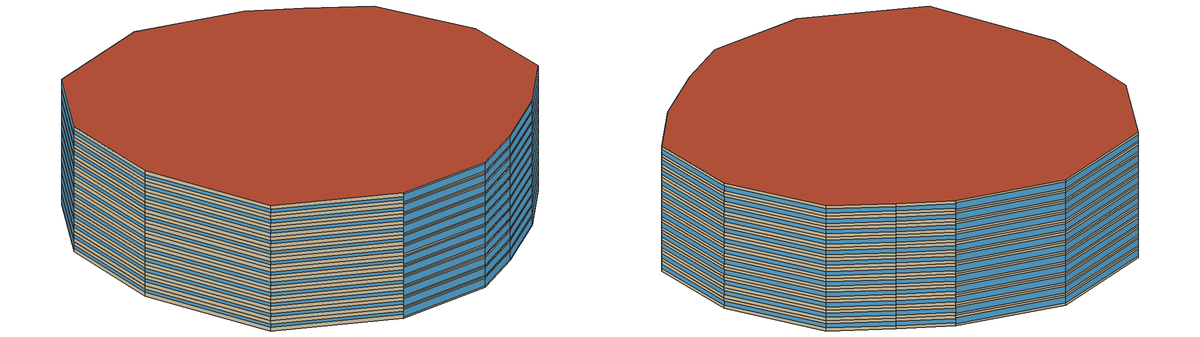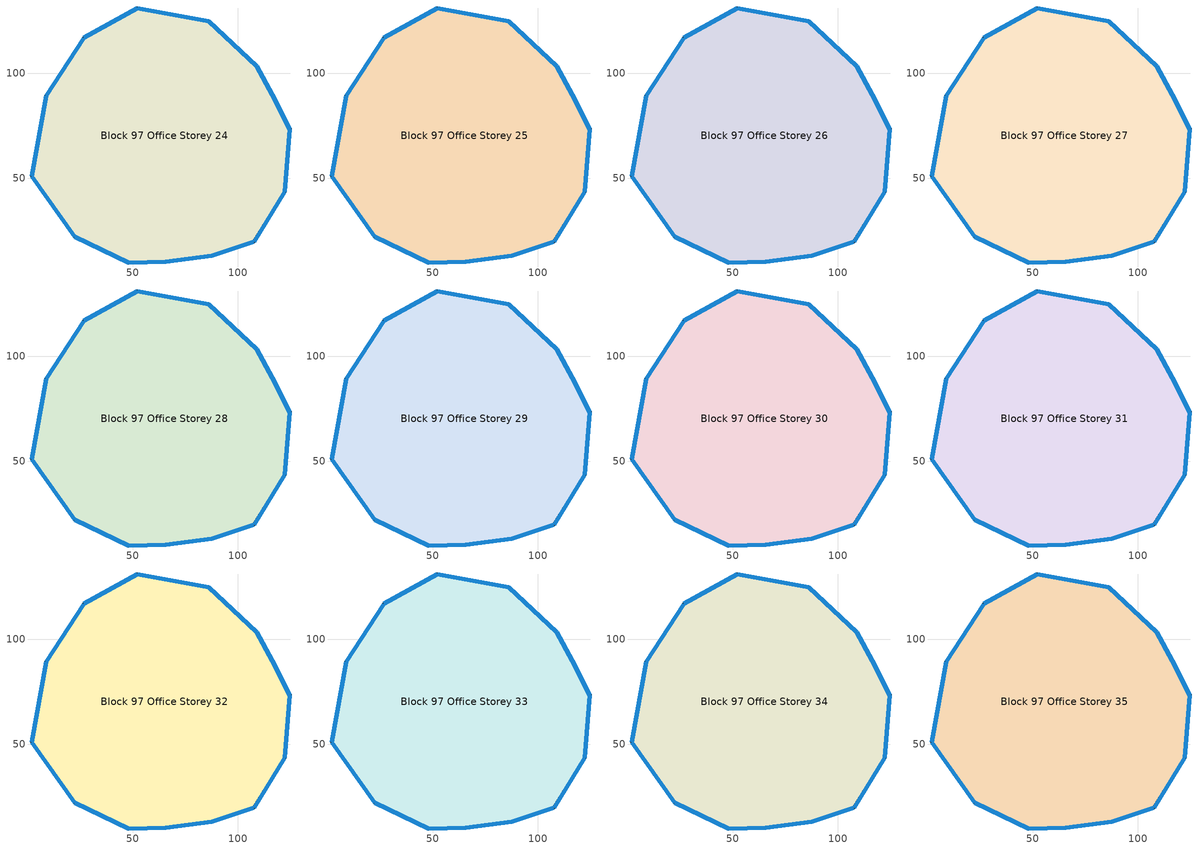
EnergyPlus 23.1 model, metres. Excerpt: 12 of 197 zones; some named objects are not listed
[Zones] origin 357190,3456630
Block 97 Office Storey 24
 floor outside (Project Floor): 108.83,103.22 116.36,89.59 124.72,73.29 122.22,43.61 107.61,19.86 87.51,13.15 65.66,10.23 48.03,9.81 22.47,22.13 1.9,50.9 9,89.27 26.71,116.64 52.15,130.82 86.07,124.59 z71.88
 wall outside (Project Wall): 52.15,130.82 26.71,116.64 9,89.27 1.9,50.9 22.47,22.13 48.03,9.81 65.66,10.23 87.51,13.15 107.61,19.86 122.22,43.61 124.72,73.29 116.36,89.59 108.83,103.22 86.07,124.59 52.15,130.82 z71.88:74.87
 window (Office_north_window_construction): 52.13,130.81 26.72,116.65 / 108.82,103.23 86.08,124.58 / 86.05,124.6 52.16,130.81 z72.48:74.27
 window (Office_west_window_construction): 26.7,116.63 9.01,89.29 / 9,89.25 1.91,50.92 / 1.92,50.88 22.46,22.14 z72.93:73.82
 window (Office_south_window_construction): 22.48,22.12 48.01,9.81 / 48.03,9.81 65.65,10.23 / 65.67,10.23 87.5,13.15 / 87.52,13.15 107.6,19.86 z72.33:74.42
 window (Office_east_window_construction): 107.61,19.88 122.21,43.6 / 122.22,43.63 124.72,73.28 / 124.71,73.3 116.37,89.58 / 116.36,89.6 108.84,103.21 z72.78:73.97
 roof outside (Project Ceiling): 107.61,19.86 122.22,43.61 124.72,73.29 116.36,89.59 108.83,103.22 86.07,124.59 52.15,130.82 26.71,116.64 9,89.27 1.9,50.9 22.47,22.13 48.03,9.81 65.66,10.23 87.51,13.15 z74.87
Block 97 Office Storey 25
 floor outside (Project Floor): 108.83,103.22 116.36,89.59 124.72,73.29 122.22,43.61 107.61,19.86 87.51,13.15 65.66,10.23 48.03,9.81 22.47,22.13 1.9,50.9 9,89.27 26.71,116.64 52.15,130.82 86.07,124.59 z74.87
 wall outside (Project Wall): 52.15,130.82 26.71,116.64 9,89.27 1.9,50.9 22.47,22.13 48.03,9.81 65.66,10.23 87.51,13.15 107.61,19.86 122.22,43.61 124.72,73.29 116.36,89.59 108.83,103.22 86.07,124.59 52.15,130.82 z74.87:77.87
 window (Office_north_window_construction): 52.13,130.81 26.72,116.65 / 108.82,103.23 86.08,124.58 / 86.05,124.6 52.16,130.81 z75.47:77.27
 window (Office_west_window_construction): 26.7,116.63 9.01,89.29 / 9,89.25 1.91,50.92 / 1.92,50.88 22.46,22.14 z75.92:76.82
 window (Office_south_window_construction): 22.48,22.12 48.01,9.81 / 48.03,9.81 65.65,10.23 / 65.67,10.23 87.5,13.15 / 87.52,13.15 107.6,19.86 z75.32:77.42
 window (Office_east_window_construction): 107.61,19.88 122.21,43.6 / 122.22,43.63 124.72,73.28 / 124.71,73.3 116.37,89.58 / 116.36,89.6 108.84,103.21 z75.77:76.97
 roof outside (Project Ceiling): 107.61,19.86 122.22,43.61 124.72,73.29 116.36,89.59 108.83,103.22 86.07,124.59 52.15,130.82 26.71,116.64 9,89.27 1.9,50.9 22.47,22.13 48.03,9.81 65.66,10.23 87.51,13.15 z77.87
Block 97 Office Storey 26
 floor outside (Project Floor): 108.83,103.22 116.36,89.59 124.72,73.29 122.22,43.61 107.61,19.86 87.51,13.15 65.66,10.23 48.03,9.81 22.47,22.13 1.9,50.9 9,89.27 26.71,116.64 52.15,130.82 86.07,124.59 z77.87
 wall outside (Project Wall): 52.15,130.82 26.71,116.64 9,89.27 1.9,50.9 22.47,22.13 48.03,9.81 65.66,10.23 87.51,13.15 107.61,19.86 122.22,43.61 124.72,73.29 116.36,89.59 108.83,103.22 86.07,124.59 52.15,130.82 z77.87:80.86
 window (Office_north_window_construction): 52.13,130.81 26.72,116.65 / 108.82,103.23 86.08,124.58 / 86.05,124.6 52.16,130.81 z78.47:80.26
 window (Office_west_window_construction): 26.7,116.63 9.01,89.29 / 9,89.25 1.91,50.92 / 1.92,50.88 22.46,22.14 z78.92:79.81
 window (Office_south_window_construction): 22.48,22.12 48.01,9.81 / 48.03,9.81 65.65,10.23 / 65.67,10.23 87.5,13.15 / 87.52,13.15 107.6,19.86 z78.32:80.41
 window (Office_east_window_construction): 107.61,19.88 122.21,43.6 / 122.22,43.63 124.72,73.28 / 124.71,73.3 116.37,89.58 / 116.36,89.6 108.84,103.21 z78.77:79.96
 roof outside (Project Ceiling): 107.61,19.86 122.22,43.61 124.72,73.29 116.36,89.59 108.83,103.22 86.07,124.59 52.15,130.82 26.71,116.64 9,89.27 1.9,50.9 22.47,22.13 48.03,9.81 65.66,10.23 87.51,13.15 z80.86
Block 97 Office Storey 27
 floor outside (Project Floor): 108.83,103.22 116.36,89.59 124.72,73.29 122.22,43.61 107.61,19.86 87.51,13.15 65.66,10.23 48.03,9.81 22.47,22.13 1.9,50.9 9,89.27 26.71,116.64 52.15,130.82 86.07,124.59 z80.86
 wall outside (Project Wall): 52.15,130.82 26.71,116.64 9,89.27 1.9,50.9 22.47,22.13 48.03,9.81 65.66,10.23 87.51,13.15 107.61,19.86 122.22,43.61 124.72,73.29 116.36,89.59 108.83,103.22 86.07,124.59 52.15,130.82 z80.86:83.86
 window (Office_north_window_construction): 52.13,130.81 26.72,116.65 / 108.82,103.23 86.08,124.58 / 86.05,124.6 52.16,130.81 z81.46:83.26
 window (Office_west_window_construction): 26.7,116.63 9.01,89.29 / 9,89.25 1.91,50.92 / 1.92,50.88 22.46,22.14 z81.91:82.81
 window (Office_south_window_construction): 22.48,22.12 48.01,9.81 / 48.03,9.81 65.65,10.23 / 65.67,10.23 87.5,13.15 / 87.52,13.15 107.6,19.86 z81.31:83.41
 window (Office_east_window_construction): 107.61,19.88 122.21,43.6 / 122.22,43.63 124.72,73.28 / 124.71,73.3 116.37,89.58 / 116.36,89.6 108.84,103.21 z81.76:82.96
 roof outside (Project Ceiling): 107.61,19.86 122.22,43.61 124.72,73.29 116.36,89.59 108.83,103.22 86.07,124.59 52.15,130.82 26.71,116.64 9,89.27 1.9,50.9 22.47,22.13 48.03,9.81 65.66,10.23 87.51,13.15 z83.86
Block 97 Office Storey 28
 floor outside (Project Floor): 108.83,103.22 116.36,89.59 124.72,73.29 122.22,43.61 107.61,19.86 87.51,13.15 65.66,10.23 48.03,9.81 22.47,22.13 1.9,50.9 9,89.27 26.71,116.64 52.15,130.82 86.07,124.59 z83.86
 wall outside (Project Wall): 52.15,130.82 26.71,116.64 9,89.27 1.9,50.9 22.47,22.13 48.03,9.81 65.66,10.23 87.51,13.15 107.61,19.86 122.22,43.61 124.72,73.29 116.36,89.59 108.83,103.22 86.07,124.59 52.15,130.82 z83.86:86.85
 window (Office_north_window_construction): 52.13,130.81 26.72,116.65 / 108.82,103.23 86.08,124.58 / 86.05,124.6 52.16,130.81 z84.46:86.25
 window (Office_west_window_construction): 26.7,116.63 9.01,89.29 / 9,89.25 1.91,50.92 / 1.92,50.88 22.46,22.14 z84.91:85.8
 window (Office_south_window_construction): 22.48,22.12 48.01,9.81 / 48.03,9.81 65.65,10.23 / 65.67,10.23 87.5,13.15 / 87.52,13.15 107.6,19.86 z84.31:86.4
 window (Office_east_window_construction): 107.61,19.88 122.21,43.6 / 122.22,43.63 124.72,73.28 / 124.71,73.3 116.37,89.58 / 116.36,89.6 108.84,103.21 z84.76:85.95
 roof outside (Project Ceiling): 107.61,19.86 122.22,43.61 124.72,73.29 116.36,89.59 108.83,103.22 86.07,124.59 52.15,130.82 26.71,116.64 9,89.27 1.9,50.9 22.47,22.13 48.03,9.81 65.66,10.23 87.51,13.15 z86.85
Block 97 Office Storey 29
 floor outside (Project Floor): 108.83,103.22 116.36,89.59 124.72,73.29 122.22,43.61 107.61,19.86 87.51,13.15 65.66,10.23 48.03,9.81 22.47,22.13 1.9,50.9 9,89.27 26.71,116.64 52.15,130.82 86.07,124.59 z86.85
 wall outside (Project Wall): 52.15,130.82 26.71,116.64 9,89.27 1.9,50.9 22.47,22.13 48.03,9.81 65.66,10.23 87.51,13.15 107.61,19.86 122.22,43.61 124.72,73.29 116.36,89.59 108.83,103.22 86.07,124.59 52.15,130.82 z86.85:89.85
 window (Office_north_window_construction): 52.13,130.81 26.72,116.65 / 108.82,103.23 86.08,124.58 / 86.05,124.6 52.16,130.81 z87.45:89.25
 window (Office_west_window_construction): 26.7,116.63 9.01,89.29 / 9,89.25 1.91,50.92 / 1.92,50.88 22.46,22.14 z87.9:88.8
 window (Office_south_window_construction): 22.48,22.12 48.01,9.81 / 48.03,9.81 65.65,10.23 / 65.67,10.23 87.5,13.15 / 87.52,13.15 107.6,19.86 z87.3:89.4
 window (Office_east_window_construction): 107.61,19.88 122.21,43.6 / 122.22,43.63 124.72,73.28 / 124.71,73.3 116.37,89.58 / 116.36,89.6 108.84,103.21 z87.75:88.95
 roof outside (Project Ceiling): 107.61,19.86 122.22,43.61 124.72,73.29 116.36,89.59 108.83,103.22 86.07,124.59 52.15,130.82 26.71,116.64 9,89.27 1.9,50.9 22.47,22.13 48.03,9.81 65.66,10.23 87.51,13.15 z89.85
Block 97 Office Storey 30
 floor outside (Project Floor): 108.83,103.22 116.36,89.59 124.72,73.29 122.22,43.61 107.61,19.86 87.51,13.15 65.66,10.23 48.03,9.81 22.47,22.13 1.9,50.9 9,89.27 26.71,116.64 52.15,130.82 86.07,124.59 z89.85
 wall outside (Project Wall): 52.15,130.82 26.71,116.64 9,89.27 1.9,50.9 22.47,22.13 48.03,9.81 65.66,10.23 87.51,13.15 107.61,19.86 122.22,43.61 124.72,73.29 116.36,89.59 108.83,103.22 86.07,124.59 52.15,130.82 z89.85:92.84
 window (Office_north_window_construction): 52.13,130.81 26.72,116.65 / 108.82,103.23 86.08,124.58 / 86.05,124.6 52.16,130.81 z90.45:92.24
 window (Office_west_window_construction): 26.7,116.63 9.01,89.29 / 9,89.25 1.91,50.92 / 1.92,50.88 22.46,22.14 z90.9:91.79
 window (Office_south_window_construction): 22.48,22.12 48.01,9.81 / 48.03,9.81 65.65,10.23 / 65.67,10.23 87.5,13.15 / 87.52,13.15 107.6,19.86 z90.3:92.39
 window (Office_east_window_construction): 107.61,19.88 122.21,43.6 / 122.22,43.63 124.72,73.28 / 124.71,73.3 116.37,89.58 / 116.36,89.6 108.84,103.21 z90.75:91.94
 roof outside (Project Ceiling): 107.61,19.86 122.22,43.61 124.72,73.29 116.36,89.59 108.83,103.22 86.07,124.59 52.15,130.82 26.71,116.64 9,89.27 1.9,50.9 22.47,22.13 48.03,9.81 65.66,10.23 87.51,13.15 z92.84
Block 97 Office Storey 31
 floor outside (Project Floor): 108.83,103.22 116.36,89.59 124.72,73.29 122.22,43.61 107.61,19.86 87.51,13.15 65.66,10.23 48.03,9.81 22.47,22.13 1.9,50.9 9,89.27 26.71,116.64 52.15,130.82 86.07,124.59 z92.84
 wall outside (Project Wall): 52.15,130.82 26.71,116.64 9,89.27 1.9,50.9 22.47,22.13 48.03,9.81 65.66,10.23 87.51,13.15 107.61,19.86 122.22,43.61 124.72,73.29 116.36,89.59 108.83,103.22 86.07,124.59 52.15,130.82 z92.84:95.84
 window (Office_north_window_construction): 52.13,130.81 26.72,116.65 / 108.82,103.23 86.08,124.58 / 86.05,124.6 52.16,130.81 z93.44:95.24
 window (Office_west_window_construction): 26.7,116.63 9.01,89.29 / 9,89.25 1.91,50.92 / 1.92,50.88 22.46,22.14 z93.89:94.79
 window (Office_south_window_construction): 22.48,22.12 48.01,9.81 / 48.03,9.81 65.65,10.23 / 65.67,10.23 87.5,13.15 / 87.52,13.15 107.6,19.86 z93.29:95.39
 window (Office_east_window_construction): 107.61,19.88 122.21,43.6 / 122.22,43.63 124.72,73.28 / 124.71,73.3 116.37,89.58 / 116.36,89.6 108.84,103.21 z93.74:94.94
 roof outside (Project Ceiling): 107.61,19.86 122.22,43.61 124.72,73.29 116.36,89.59 108.83,103.22 86.07,124.59 52.15,130.82 26.71,116.64 9,89.27 1.9,50.9 22.47,22.13 48.03,9.81 65.66,10.23 87.51,13.15 z95.84
Block 97 Office Storey 32
 floor outside (Project Floor): 108.83,103.22 116.36,89.59 124.72,73.29 122.22,43.61 107.61,19.86 87.51,13.15 65.66,10.23 48.03,9.81 22.47,22.13 1.9,50.9 9,89.27 26.71,116.64 52.15,130.82 86.07,124.59 z95.84
 wall outside (Project Wall): 52.15,130.82 26.71,116.64 9,89.27 1.9,50.9 22.47,22.13 48.03,9.81 65.66,10.23 87.51,13.15 107.61,19.86 122.22,43.61 124.72,73.29 116.36,89.59 108.83,103.22 86.07,124.59 52.15,130.82 z95.84:98.83
 window (Office_north_window_construction): 52.13,130.81 26.72,116.65 / 108.82,103.23 86.08,124.58 / 86.05,124.6 52.16,130.81 z96.44:98.23
 window (Office_west_window_construction): 26.7,116.63 9.01,89.29 / 9,89.25 1.91,50.92 / 1.92,50.88 22.46,22.14 z96.89:97.78
 window (Office_south_window_construction): 22.48,22.12 48.01,9.81 / 48.03,9.81 65.65,10.23 / 65.67,10.23 87.5,13.15 / 87.52,13.15 107.6,19.86 z96.29:98.38
 window (Office_east_window_construction): 107.61,19.88 122.21,43.6 / 122.22,43.63 124.72,73.28 / 124.71,73.3 116.37,89.58 / 116.36,89.6 108.84,103.21 z96.74:97.93
 roof outside (Project Ceiling): 107.61,19.86 122.22,43.61 124.72,73.29 116.36,89.59 108.83,103.22 86.07,124.59 52.15,130.82 26.71,116.64 9,89.27 1.9,50.9 22.47,22.13 48.03,9.81 65.66,10.23 87.51,13.15 z98.83
Block 97 Office Storey 33
 floor outside (Project Floor): 108.83,103.22 116.36,89.59 124.72,73.29 122.22,43.61 107.61,19.86 87.51,13.15 65.66,10.23 48.03,9.81 22.47,22.13 1.9,50.9 9,89.27 26.71,116.64 52.15,130.82 86.07,124.59 z98.83
 wall outside (Project Wall): 52.15,130.82 26.71,116.64 9,89.27 1.9,50.9 22.47,22.13 48.03,9.81 65.66,10.23 87.51,13.15 107.61,19.86 122.22,43.61 124.72,73.29 116.36,89.59 108.83,103.22 86.07,124.59 52.15,130.82 z98.83:101.83
 window (Office_north_window_construction): 52.13,130.81 26.72,116.65 / 108.82,103.23 86.08,124.58 / 86.05,124.6 52.16,130.81 z99.43:101.23
 window (Office_west_window_construction): 26.7,116.63 9.01,89.29 / 9,89.25 1.91,50.92 / 1.92,50.88 22.46,22.14 z99.88:100.78
 window (Office_south_window_construction): 22.48,22.12 48.01,9.81 / 48.03,9.81 65.65,10.23 / 65.67,10.23 87.5,13.15 / 87.52,13.15 107.6,19.86 z99.28:101.38
 window (Office_east_window_construction): 107.61,19.88 122.21,43.6 / 122.22,43.63 124.72,73.28 / 124.71,73.3 116.37,89.58 / 116.36,89.6 108.84,103.21 z99.73:100.93
 roof outside (Project Ceiling): 107.61,19.86 122.22,43.61 124.72,73.29 116.36,89.59 108.83,103.22 86.07,124.59 52.15,130.82 26.71,116.64 9,89.27 1.9,50.9 22.47,22.13 48.03,9.81 65.66,10.23 87.51,13.15 z101.83
Block 97 Office Storey 34
 floor outside (Project Floor): 108.83,103.22 116.36,89.59 124.72,73.29 122.22,43.61 107.61,19.86 87.51,13.15 65.66,10.23 48.03,9.81 22.47,22.13 1.9,50.9 9,89.27 26.71,116.64 52.15,130.82 86.07,124.59 z101.83
 wall outside (Project Wall): 52.15,130.82 26.71,116.64 9,89.27 1.9,50.9 22.47,22.13 48.03,9.81 65.66,10.23 87.51,13.15 107.61,19.86 122.22,43.61 124.72,73.29 116.36,89.59 108.83,103.22 86.07,124.59 52.15,130.82 z101.83:104.82
 window (Office_north_window_construction): 52.13,130.81 26.72,116.65 / 108.82,103.23 86.08,124.58 / 86.05,124.6 52.16,130.81 z102.43:104.22
 window (Office_west_window_construction): 26.7,116.63 9.01,89.29 / 9,89.25 1.91,50.92 / 1.92,50.88 22.46,22.14 z102.88:103.77
 window (Office_south_window_construction): 22.48,22.12 48.01,9.81 / 48.03,9.81 65.65,10.23 / 65.67,10.23 87.5,13.15 / 87.52,13.15 107.6,19.86 z102.28:104.37
 window (Office_east_window_construction): 107.61,19.88 122.21,43.6 / 122.22,43.63 124.72,73.28 / 124.71,73.3 116.37,89.58 / 116.36,89.6 108.84,103.21 z102.73:103.92
 roof outside (Project Ceiling): 107.61,19.86 122.22,43.61 124.72,73.29 116.36,89.59 108.83,103.22 86.07,124.59 52.15,130.82 26.71,116.64 9,89.27 1.9,50.9 22.47,22.13 48.03,9.81 65.66,10.23 87.51,13.15 z104.82
Block 97 Office Storey 35
 floor outside (Project Floor): 108.83,103.22 116.36,89.59 124.72,73.29 122.22,43.61 107.61,19.86 87.51,13.15 65.66,10.23 48.03,9.81 22.47,22.13 1.9,50.9 9,89.27 26.71,116.64 52.15,130.82 86.07,124.59 z104.82
 wall outside (Project Wall): 52.15,130.82 26.71,116.64 9,89.27 1.9,50.9 22.47,22.13 48.03,9.81 65.66,10.23 87.51,13.15 107.61,19.86 122.22,43.61 124.72,73.29 116.36,89.59 108.83,103.22 86.07,124.59 52.15,130.82 z104.82:107.82
 window (Office_north_window_construction): 52.13,130.81 26.72,116.65 / 108.82,103.23 86.08,124.58 / 86.05,124.6 52.16,130.81 z105.42:107.22
 window (Office_west_window_construction): 26.7,116.63 9.01,89.29 / 9,89.25 1.91,50.92 / 1.92,50.88 22.46,22.14 z105.87:106.77
 window (Office_south_window_construction): 22.48,22.12 48.01,9.81 / 48.03,9.81 65.65,10.23 / 65.67,10.23 87.5,13.15 / 87.52,13.15 107.6,19.86 z105.27:107.37
 window (Office_east_window_construction): 107.61,19.88 122.21,43.6 / 122.22,43.63 124.72,73.28 / 124.71,73.3 116.37,89.58 / 116.36,89.6 108.84,103.21 z105.72:106.92
 roof outside (Project Ceiling): 107.61,19.86 122.22,43.61 124.72,73.29 116.36,89.59 108.83,103.22 86.07,124.59 52.15,130.82 26.71,116.64 9,89.27 1.9,50.9 22.47,22.13 48.03,9.81 65.66,10.23 87.51,13.15 z107.82
[Building]
Building_1: North Axis=0; Terrain=City; Loads Convergence Tolerance Value=0.04; Temperature Convergence Tolerance Value=0.4; Solar Distribution=FullExterior; Maximum Number of Warmup Days=25; Minimum Number of Warmup Days=6
[Site:Location]
CHN Design_Conditions: Latitude=30; Longitude=114; Time Zone=8; Elevation=12
[SIZINGPERIOD:DESIGNDAY] Day of Month=21; DryBulb Temperature Range Modifier Type=DefaultMultipliers; Humidity Condition Type=Wetbulb; Barometric Pressure=101181; Rain Indicator=No; Snow Indicator=No; Daylight Saving Time Indicator=No; Sky Clearness=0; Begin Environment Reset Mode=FullResetAtBeginEnvironment
Name | Month | Day Type | Maximum DryBulb Temperature | Daily DryBulb Temperature Range | Wetbulb or DewPoint at Maximum DryBulb | Wind Speed | Wind Direction | Solar Model Indicator | ASHRAE Clear Sky Optical Depth for Beam Irradiance taub | ASHRAE Clear Sky Optical Depth for Diffuse Irradiance taud
Ann Htg 99.6% Condns DB | 1 | WinterDesignDay | -10 | 0 | -4.8 | 1 | 340 | ASHRAEClearSky | 0 | 0
Ann Clg .4% Condns DB=>MWB | 7 | SummerDesignDay | 40 | 6.6 | 27.1 | 3.5 | 220 | ASHRAETau | 0.781 | 1.413
[MATERIAL]
DefaultMaterial: Roughness=Rough; Thickness=0.1; Conductivity=0.1; Density=1000; Specific Heat=1000; Thermal Absorptance=0.9; Solar Absorptance=0.7; Visible Absorptance=0.7
[WINDOWMATERIAL:SIMPLEGLAZINGSYSTEM] UFactor=3; Visible Transmittance=0.6
Name | Solar Heat Gain Coefficient
Office_east_window; Office_south_window; Office_west_window | 0.3
Office_north_window | 0.35
[CONSTRUCTION]
Project Wall; Project Floor; Project Ceiling: DefaultMaterial
Office_east_window_construction: Office_east_window
Office_south_window_construction: Office_south_window
Office_west_window_construction: Office_west_window
Office_north_window_construction: Office_north_window
[SPACE] Ceiling Height=autocalculate; Volume=autocalculate; Floor Area=autocalculate; Space Type=Office
Name | Zone
Block 97 Office Storey 24_space | Block 97 Office Storey 24
Block 97 Office Storey 25_space | Block 97 Office Storey 25
Block 97 Office Storey 26_space | Block 97 Office Storey 26
Block 97 Office Storey 27_space | Block 97 Office Storey 27
Block 97 Office Storey 28_space | Block 97 Office Storey 28
Block 97 Office Storey 29_space | Block 97 Office Storey 29
Block 97 Office Storey 30_space | Block 97 Office Storey 30
Block 97 Office Storey 31_space | Block 97 Office Storey 31
Block 97 Office Storey 32_space | Block 97 Office Storey 32
Block 97 Office Storey 33_space | Block 97 Office Storey 33
Block 97 Office Storey 34_space | Block 97 Office Storey 34
Block 97 Office Storey 35_space | Block 97 Office Storey 35
[SPACELIST]
Office: Block 97 Office Storey 0_space, Block 97 Office Storey 1_space, Block 97 Office Storey 2_space, Block 97 Office Storey 3_space, Block 97 Office Storey 4_space, Block 97 Office Storey 5_space, Block 97 Office Storey 6_space, Block 97 Office Storey 7_space, Block 97 Office Storey 8_space, Block 97 Office Storey 9_space, Block 97 Office Storey 10_space, Block 97 Office Storey 11_space, Block 97 Office Storey 12_space, Block 97 Office Storey 13_space, Block 97 Office Storey 14_space, Block 97 Office Storey 15_space, Block 97 Office Storey 16_space, Block 97 Office Storey 17_space, Block 97 Office Storey 18_space, Block 97 Office Storey 19_space, Block 97 Office Storey 20_space, Block 97 Office Storey 21_space, Block 97 Office Storey 22_space, Block 97 Office Storey 23_space, Block 97 Office Storey 24_space, Block 97 Office Storey 25_space, Block 97 Office Storey 26_space, Block 97 Office Storey 27_space, Block 97 Office Storey 28_space, Block 97 Office Storey 29_space, Block 97 Office Storey 30_space, Block 97 Office Storey 31_space, Block 97 Office Storey 32_space, Block 97 Office Storey 33_space, Block 97 Office Storey 34_space, Block 97 Office Storey 35_space, Block 97 Office Storey 36_space, Block 97 Office Storey 37_space, Block 97 Office Storey 38_space, Block 97 Office Storey 39_space, Block 97 Office Storey 40_space, Block 97 Office Storey 41_space, Block 97 Office Storey 42_space, Block 97 Office Storey 43_space, Block 97 Office Storey 44_space, Block 97 Office Storey 45_space, Block 97 Office Storey 46_space, Block 97 Office Storey 47_space, Block 97 Office Storey 48_space, Block 97 Office Storey 49_space, Block 97 Office Storey 50_space, Block 97 Office Storey 51_space, Block 97 Office Storey 52_space, Block 97 Office Storey 53_space, Block 97 Office Storey 54_space, Block 97 Office Storey 55_space, Block 97 Office Storey 56_space, Block 97 Office Storey 57_space, Block 97 Office Storey 58_space, Block 97 Office Storey 59_space, Block 97 Office Storey 60_space, Block 97 Office Storey 61_space, Block 97 Office Storey 62_space, Block 97 Office Storey 63_space, Block 97 Office Storey 64_space, Block 97 Office Storey 65_space, Block 97 Office Storey 66_space, Block 97 Office Storey 67_space, Block 97 Office Storey 68_space, Block 97 Office Storey 69_space, Block 97 Office Storey 70_space, Block 97 Office Storey 71_space, Block 97 Office Storey 72_space, Block 97 Office Storey 73_space, Block 97 Office Storey 74_space, Block 97 Office Storey 75_space, Block 97 Office Storey 76_space, Block 97 Office Storey 77_space, Block 97 Office Storey 78_space, Block 97 Office Storey 79_space, Block 97 Office Storey 80_space, Block 97 Office Storey 81_space, Block 97 Office Storey 82_space, Block 97 Office Storey 83_space, Block 97 Office Storey 84_space, Block 97 Office Storey 85_space, Block 97 Office Storey 86_space, Block 97 Office Storey 87_space, Block 97 Office Storey 88_space, Block 97 Office Storey 89_space, Block 97 Office Storey 90_space, Block 97 Office Storey 91_space, Block 97 Office Storey 92_space, Block 97 Office Storey 93_space, Block 97 Office Storey 94_space, Block 97 Office Storey 95_space, Block 97 Office Storey 96_space, Block 97 Office Storey 97_space, Block 97 Office Storey 98_space, Block 97 Office Storey 99_space, Block 97 Office Storey 100_space, Block 97 Office Storey 101_space, Block 97 Office Storey 102_space, Block 97 Office Storey 103_space, Block 97 Office Storey 104_space, Block 97 Office Storey 105_space, Block 97 Office Storey 106_space, Block 97 Office Storey 107_space, Block 97 Office Storey 108_space, Block 97 Office Storey 109_space, Block 97 Office Storey 110_space, Block 97 Office Storey 111_space, Block 97 Office Storey 112_space, Block 97 Office Storey 113_space, Block 97 Office Storey 114_space, Block 97 Office Storey 115_space, Block 97 Office Storey 116_space, Block 97 Office Storey 117_space, Block 97 Office Storey 118_space, Block 97 Office Storey 119_space, Block 97 Office Storey 120_space, Block 97 Office Storey 121_space, Block 97 Office Storey 122_space, Block 97 Office Storey 123_space, Block 97 Office Storey 124_space, Block 97 Office Storey 125_space, Block 97 Office Storey 126_space, Block 97 Office Storey 127_space, Block 97 Office Storey 128_space, Block 97 Office Storey 129_space, Block 97 Office Storey 130_space, Block 97 Office Storey 131_space, Block 97 Office Storey 132_space, Block 97 Office Storey 133_space, Block 97 Office Storey 134_space, Block 97 Office Storey 135_space, Block 97 Office Storey 136_space, Block 97 Office Storey 137_space, Block 97 Office Storey 138_space, Block 97 Office Storey 139_space, Block 97 Office Storey 140_space, Block 97 Office Storey 141_space, Block 97 Office Storey 142_space, Block 97 Office Storey 143_space, Block 97 Office Storey 144_space, Block 97 Office Storey 145_space, Block 97 Office Storey 146_space, Block 97 Office Storey 147_space, Block 97 Office Storey 148_space, Block 97 Office Storey 149_space, Block 97 Office Storey 150_space, Block 97 Office Storey 151_space, Block 97 Office Storey 152_space, Block 97 Office Storey 153_space, Block 97 Office Storey 154_space, Block 97 Office Storey 155_space, Block 97 Office Storey 156_space, Block 97 Office Storey 157_space, Block 97 Office Storey 158_space, Block 97 Office Storey 159_space, Block 97 Office Storey 160_space, Block 97 Office Storey 161_space, Block 97 Office Storey 162_space, Block 97 Office Storey 163_space, Block 97 Office Storey 164_space, Block 97 Office Storey 165_space, Block 97 Office Storey 166_space, Block 97 Office Storey 167_space, Block 97 Office Storey 168_space, Block 97 Office Storey 169_space, Block 97 Office Storey 170_space, Block 97 Office Storey 171_space, Block 97 Office Storey 172_space, Block 97 Office Storey 173_space, Block 97 Office Storey 174_space, Block 97 Office Storey 175_space, Block 97 Office Storey 176_space, Block 97 Office Storey 177_space, Block 97 Office Storey 178_space, Block 97 Office Storey 179_space, Block 97 Office Storey 180_space, Block 97 Office Storey 181_space, Block 97 Office Storey 182_space, Block 97 Office Storey 183_space, Block 97 Office Storey 184_space, Block 97 Office Storey 185_space, Block 97 Office Storey 186_space, Block 97 Office Storey 187_space, Block 97 Office Storey 188_space, Block 97 Office Storey 189_space, Block 97 Office Storey 190_space, Block 97 Office Storey 191_space, Block 97 Office Storey 192_space, Block 97 Office Storey 193_space, Block 97 Office Storey 194_space, Block 97 Office Storey 195_space, Block 97 Office Storey 196_space
[ZONE] Type=1; Multiplier=1; Ceiling Height=autocalculate; Volume=autocalculate; Floor Area=autocalculate; Part of Total Floor Area=Yes
Block 97 Office Storey 24; Block 97 Office Storey 25; Block 97 Office Storey 26; Block 97 Office Storey 27; Block 97 Office Storey 28; Block 97 Office Storey 29; Block 97 Office Storey 30; Block 97 Office Storey 31; Block 97 Office Storey 32; Block 97 Office Storey 33; Block 97 Office Storey 34; Block 97 Office Storey 35
[PEOPLE]
People_for_office: Zone or ZoneList or Space or SpaceList=Office; Number of People Schedule=SeasonalSchedule_Schedule_office_people; Number of People Calculation Method=People/Area; People per Floor Area=0.1; Fraction Radiant=0.3; Sensible Heat Fraction=autocalculate; Activity Level Schedule=SeasonalSchedule_Schedule_office_activity; Carbon Dioxide Generation Rate=3.82e-08; Enable ASHRAE 55 Comfort Warnings=No; Mean Radiant Temperature Calculation Type=ZoneAveraged; Clothing Insulation Calculation Method=ClothingInsulationSchedule; Cold Stress Temperature Threshold=15.56; Heat Stress Temperature Threshold=30
[LIGHTS]
Light_for_office: Zone or ZoneList or Space or SpaceList=Office; Schedule=SeasonalSchedule_office_lighting; Design Level Calculation Method=Watts/Area; Watts per Zone Floor Area=8; Return Air Fraction=0; Fraction Radiant=0.32; Fraction Visible=0.25; Fraction Replaceable=1; EndUse Subcategory=General; Return Air Fraction Calculated from Plenum Temperature=No; Return Air Fraction Function of Plenum Temperature Coefficient 1=0; Return Air Fraction Function of Plenum Temperature Coefficient 2=0
[ELECTRICEQUIPMENT]
Equipment_for_office: Zone or ZoneList or Space or SpaceList=Office; Schedule=SeasonalSchedule_Schedule_office_equipment; Design Level Calculation Method=Watts/Area; Watts per Zone Floor Area=15; Fraction Latent=0; Fraction Radiant=0; Fraction Lost=0; EndUse Subcategory=Electric Equipment
[DAYLIGHTING:CONTROLS] Illuminance Setpoint at Reference Point 1=300
Name | Zone or Space | Glare Calculation Daylighting Reference Point | Daylighting Reference Point 1
Dlight_Block 97 Office Storey 24 | Block 97 Office Storey 24 | Rpoint_Block 97 Office Storey 24 | Rpoint_Block 97 Office Storey 24
Dlight_Block 97 Office Storey 25 | Block 97 Office Storey 25 | Rpoint_Block 97 Office Storey 25 | Rpoint_Block 97 Office Storey 25
Dlight_Block 97 Office Storey 26 | Block 97 Office Storey 26 | Rpoint_Block 97 Office Storey 26 | Rpoint_Block 97 Office Storey 26
Dlight_Block 97 Office Storey 27 | Block 97 Office Storey 27 | Rpoint_Block 97 Office Storey 27 | Rpoint_Block 97 Office Storey 27
Dlight_Block 97 Office Storey 28 | Block 97 Office Storey 28 | Rpoint_Block 97 Office Storey 28 | Rpoint_Block 97 Office Storey 28
Dlight_Block 97 Office Storey 29 | Block 97 Office Storey 29 | Rpoint_Block 97 Office Storey 29 | Rpoint_Block 97 Office Storey 29
Dlight_Block 97 Office Storey 30 | Block 97 Office Storey 30 | Rpoint_Block 97 Office Storey 30 | Rpoint_Block 97 Office Storey 30
Dlight_Block 97 Office Storey 31 | Block 97 Office Storey 31 | Rpoint_Block 97 Office Storey 31 | Rpoint_Block 97 Office Storey 31
Dlight_Block 97 Office Storey 32 | Block 97 Office Storey 32 | Rpoint_Block 97 Office Storey 32 | Rpoint_Block 97 Office Storey 32
Dlight_Block 97 Office Storey 33 | Block 97 Office Storey 33 | Rpoint_Block 97 Office Storey 33 | Rpoint_Block 97 Office Storey 33
Dlight_Block 97 Office Storey 34 | Block 97 Office Storey 34 | Rpoint_Block 97 Office Storey 34 | Rpoint_Block 97 Office Storey 34
Dlight_Block 97 Office Storey 35 | Block 97 Office Storey 35 | Rpoint_Block 97 Office Storey 35 | Rpoint_Block 97 Office Storey 35
[HVACTEMPLATE:ZONE:IDEALLOADSAIRSYSTEM] Template Thermostat=Thermostat_for_office; Maximum Heating Supply Air Temperature=50; Minimum Cooling Supply Air Temperature=13; Maximum Heating Supply Air Humidity Ratio=0.0156; Minimum Cooling Supply Air Humidity Ratio=0.0077; Heating Limit=NoLimit; Cooling Limit=NoLimit; Dehumidification Control Type=ConstantSensibleHeatRatio; Cooling Sensible Heat Ratio=0.7; Dehumidification Setpoint=60; Humidification Control Type=None; Humidification Setpoint=30; Outdoor Air Method=DetailedSpecification; Outdoor Air Flow Rate per Person=0.00944; Outdoor Air Flow Rate per Zone Floor Area=0; Outdoor Air Flow Rate per Zone=0; Design Specification Outdoor Air Object=Ventilation_for_office; Demand Controlled Ventilation Type=None; Outdoor Air Economizer Type=NoEconomizer; Heat Recovery Type=None; Sensible Heat Recovery Effectiveness=0.7; Latent Heat Recovery Effectiveness=0.65
Block 97 Office Storey 24; Block 97 Office Storey 25; Block 97 Office Storey 26; Block 97 Office Storey 27; Block 97 Office Storey 28; Block 97 Office Storey 29; Block 97 Office Storey 30; Block 97 Office Storey 31; Block 97 Office Storey 32; Block 97 Office Storey 33; Block 97 Office Storey 34; Block 97 Office Storey 35
[DESIGNSPECIFICATION:OUTDOORAIR]
Ventilation_for_office: Outdoor Air Method=Flow/Person; Outdoor Air Flow per Person=0.00833333; Outdoor Air Flow per Zone Floor Area=0; Outdoor Air Flow per Zone=0; Outdoor Air Flow Air Changes per Hour=0
[SCHEDULE:DAY:HOURLY]
Schedule_office_lighting_weekday_hourly: 0.1, 0.1, 0.1, 0.1, 0.1, 0.1, 0.1, 0.2, 0.5, 0.95, 0.95, 0.95, 0.8, 0.8, 0.95, 0.95, 0.95, 0.95, 0.95, 0.95, 0.95, 0.8, 0.5, 0.1
Schedule_office_lighting_holiday_hourly; Schedule_office_equipment_holiday_hourly: 0.1, 0.1, 0.1, 0.1, 0.1, 0.1, 0.1, 0.1, 0.1, 0.1, 0.1, 0.1, 0.1, 0.3, 0.3, 0.3, 0.3, 0.3, 0.3, 0.3, 0.3, 0.3, 0.1, 0.1
Schedule_office_equipment_weekday_hourly: 0.1, 0.1, 0.1, 0.1, 0.1, 0.1, 0.1, 0.2, 0.5, 0.95, 0.95, 0.95, 0.5, 0.5, 0.95, 0.95, 0.95, 0.95, 0.95, 0.95, 0.4, 0.4, 0.3, 0.1
Schedule_office_people_weekday_hourly: 0.1, 0.1, 0.1, 0.1, 0.1, 0.1, 0.1, 0.5, 0.95, 0.95, 0.95, 0.8, 0.8, 0.95, 0.95, 0.95, 0.95, 0.95, 0.8, 0.5, 0.5, 0.3, 0.1, 0.1
Schedule_office_people_holiday_hourly: 0.1, 0.1, 0.1, 0.1, 0.1, 0.1, 0.1, 0.1, 0.1, 0.1, 0.1, 0.1, 0.1, 0.3, 0.3, 0.3, 0.3, 0.3, 0.3, 0.1, 0.1, 0.1, 0.1, 0.1
Schedule_office_activity_weekday_hourly; Schedule_office_activity_holiday_hourly: 144, 144, 144, 144, 144, 144, 144, 144, 144, 144, 144, 144, 144, 144, 144, 144, 144, 144, 144, 144, 144, 144, 144, 144
[SCHEDULE:WEEK:DAILY]
Schedule_office_lighting_weekly: Schedule_office_lighting_holiday_hourly, Schedule_office_lighting_weekday_hourly, Schedule_office_lighting_weekday_hourly, Schedule_office_lighting_weekday_hourly, Schedule_office_lighting_weekday_hourly, Schedule_office_lighting_weekday_hourly, Schedule_office_lighting_holiday_hourly, Schedule_office_lighting_holiday_hourly, Schedule_office_lighting_weekday_hourly, Schedule_office_lighting_weekday_hourly, Schedule_office_lighting_holiday_hourly, Schedule_office_lighting_holiday_hourly
Schedule_office_equipment_weekly: Schedule_office_equipment_holiday_hourly, Schedule_office_equipment_weekday_hourly, Schedule_office_equipment_weekday_hourly, Schedule_office_equipment_weekday_hourly, Schedule_office_equipment_weekday_hourly, Schedule_office_equipment_weekday_hourly, Schedule_office_equipment_holiday_hourly, Schedule_office_equipment_holiday_hourly, Schedule_office_equipment_weekday_hourly, Schedule_office_equipment_weekday_hourly, Schedule_office_equipment_holiday_hourly, Schedule_office_equipment_holiday_hourly
Schedule_office_people_weekly: Schedule_office_people_holiday_hourly, Schedule_office_people_weekday_hourly, Schedule_office_people_weekday_hourly, Schedule_office_people_weekday_hourly, Schedule_office_people_weekday_hourly, Schedule_office_people_weekday_hourly, Schedule_office_people_holiday_hourly, Schedule_office_people_holiday_hourly, Schedule_office_people_weekday_hourly, Schedule_office_people_weekday_hourly, Schedule_office_people_holiday_hourly, Schedule_office_people_holiday_hourly
Schedule_office_activity_weekly: Schedule_office_activity_holiday_hourly, Schedule_office_activity_weekday_hourly, Schedule_office_activity_weekday_hourly, Schedule_office_activity_weekday_hourly, Schedule_office_activity_weekday_hourly, Schedule_office_activity_weekday_hourly, Schedule_office_activity_holiday_hourly, Schedule_office_activity_holiday_hourly, Schedule_office_activity_weekday_hourly, Schedule_office_activity_weekday_hourly, Schedule_office_activity_holiday_hourly, Schedule_office_activity_holiday_hourly
[SCHEDULE:YEAR]
SeasonalSchedule_office_lighting: Schedule_office_lighting_weekly, 1, 1, 12, 31
SeasonalSchedule_Schedule_office_equipment: Schedule_office_equipment_weekly, 1, 1, 12, 31
SeasonalSchedule_Schedule_office_people: Schedule_office_people_weekly, 1, 1, 12, 31
SeasonalSchedule_Schedule_office_activity: Schedule_office_activity_weekly, 1, 1, 12, 31
